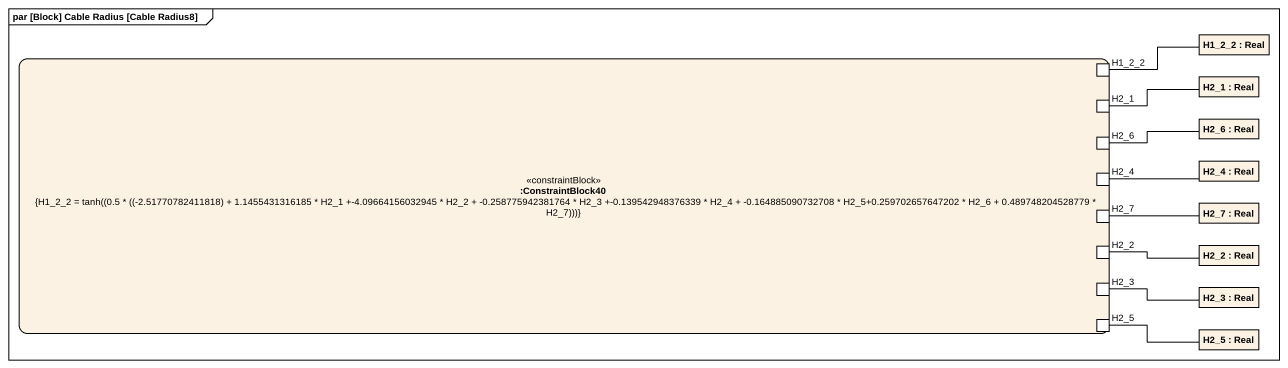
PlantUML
@startuml
mainframe par [Block] Cable Radius [Cable Radius8]
rectangle "H1_2_2 : Real" as H1_2_2
rectangle ":ConstraintBlock40\n{H1_2_2 = tanh((0.5 * ((-2.51770782411818) + 1.1455431316185 * H2_1 +-4.09664156032945 * H2_2 + -0.258775942381764 * H2_3 +-0.139542948376339 * H2_4 + -0.164885090732708 * H2_5+0.259702657647202 * H2_6 + 0.489748204528779 * H2_7)))}" as ConstraintBlock40 <<constraintBlock>> {
  port "H1_2_2" as H1_2_2_2
  port "H2_1" as H2_1_2
  port "H2_6" as H2_6_2
  port "H2_4" as H2_4_2
  port "H2_7" as H2_7_2
  port H2_2
  port H2_3
  port H2_5
}
rectangle "H2_1 : Real" as H2_1
rectangle "H2_6 : Real" as H2_6
rectangle "H2_4 : Real" as H2_4
rectangle "H2_7 : Real" as H2_7
rectangle "H2_2 : Real" as H2_2_2
rectangle "H2_3 : Real" as H2_3_2
rectangle "H2_5 : Real" as H2_5_2
H1_2_2_2 -right- H1_2_2
H2_1_2 -right- H2_1
H2_6_2 -right- H2_6
H2_4_2 -right- H2_4
H2_7_2 -right- H2_7
H2_2 -right- H2_2_2
H2_3 -right- H2_3_2
H2_5 -right- H2_5_2
@enduml
